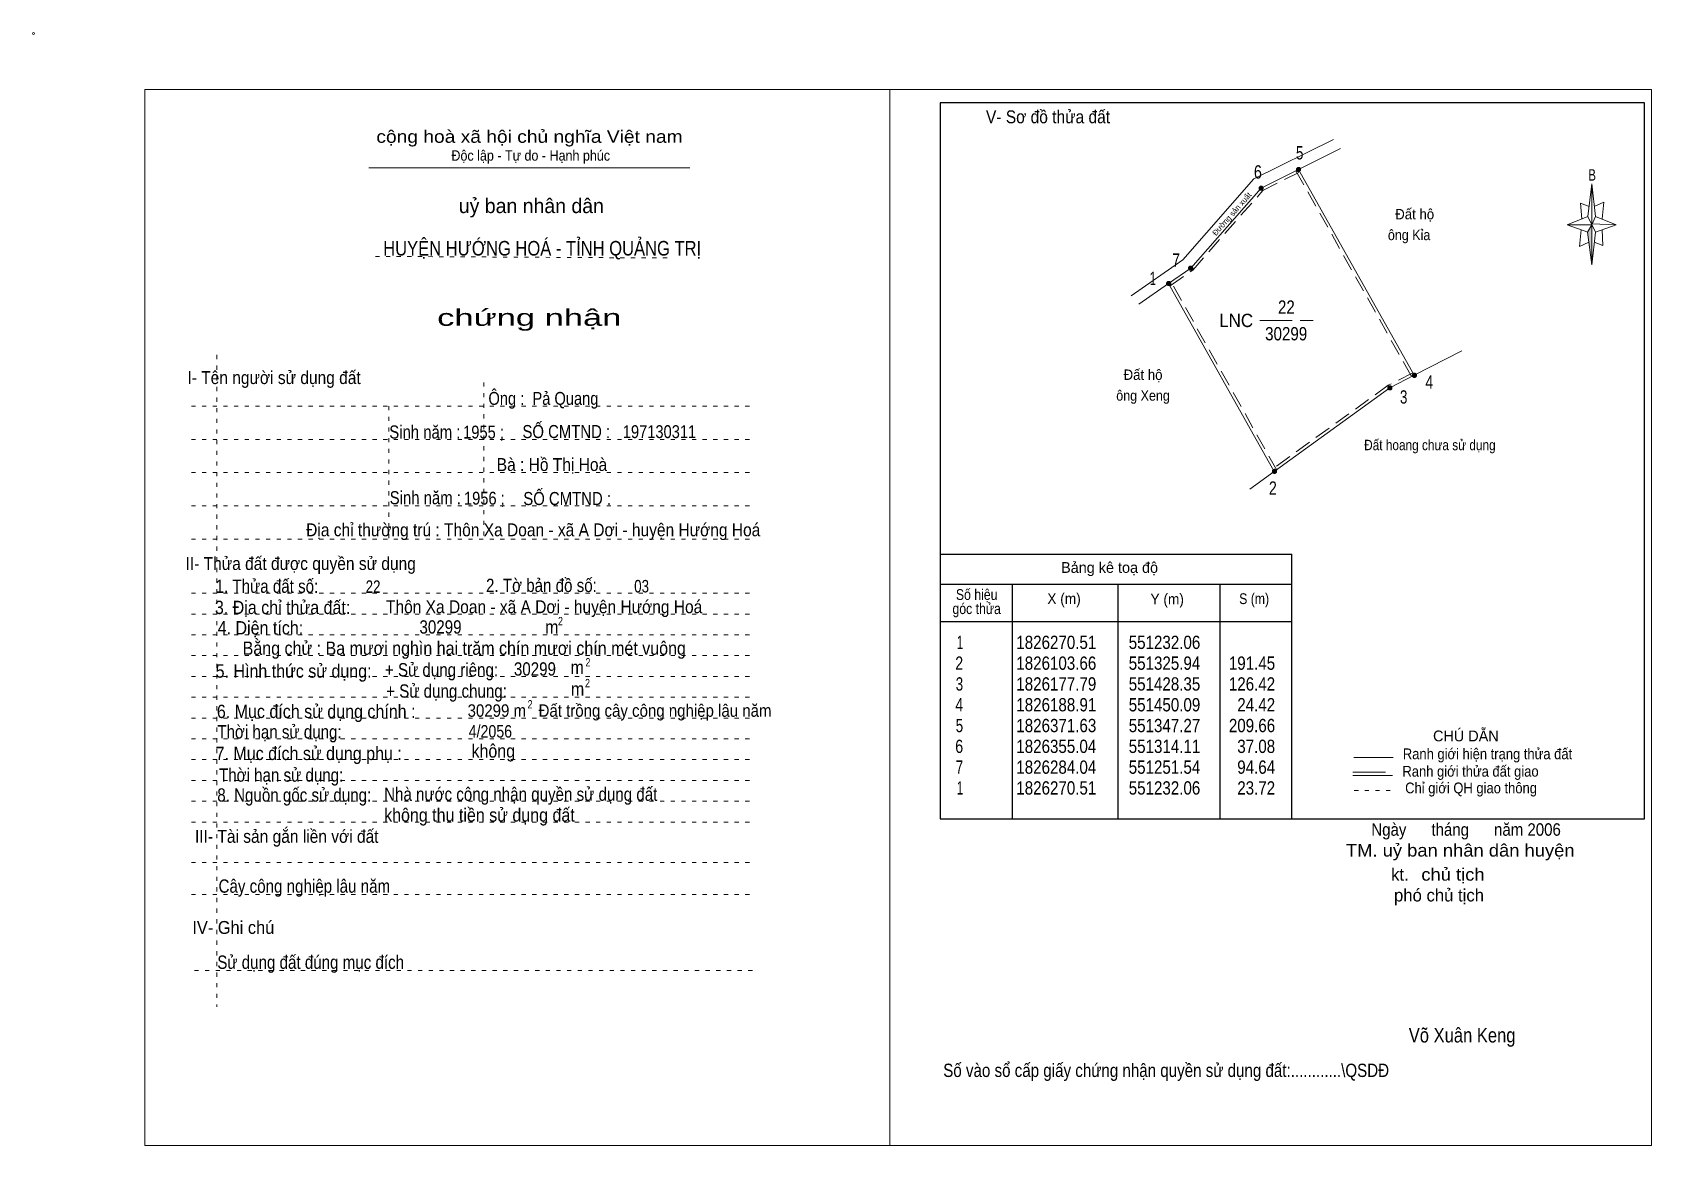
# Model space of a CAD drawing. Header units: centimetres. Extents: x -1.6 to 37.4, y -1.3 to 25.5.
import ezdxf
from ezdxf.enums import TextEntityAlignment as Align

# ---------------------------------------------------------------- set-up
doc = ezdxf.new("R2010")
doc.units = ezdxf.units.CM
doc.header["$LTSCALE"] = 0.13
for name, pattern in [('DOTTED', [1.5, 0.3, -1.2]), ('LONG_DASHED', [7.5, 6, -1.5]), ('MEDIUM_DASHED', [4.5, 3, -1.5])]:
    doc.linetypes.add(name, pattern=pattern)
for name, color, linetype, lineweight in [('1', 7, 'DOTTED', 13), ('10', 7, 'Continuous', 13), ('2', 7, 'Continuous', 25), ('3', 7, 'Continuous', 13), ('30', 7, 'Continuous', 13), ('32', 7, 'LONG_DASHED', 13), ('33', 7, 'LONG_DASHED', 13), ('35', 7, 'Continuous', 13)]:
    doc.layers.add(name, color=color, linetype=linetype, lineweight=lineweight)

msp = doc.modelspace()

# ---------------------------------------------------------------- hatches: boundary and pattern name
at = {"layer": '30'}
msp.add_hatch(color=256, dxfattribs=at).paths.add_polyline_path([(35.91, 20.87), (35.91, 19.91), (35.81, 20.69)])
at = {"layer": '32'}
for points in [[(28.9119, 22.1985, 1), (28.8119, 22.1985, 1)], [(28.0137, 21.7491, 1), (27.9137, 21.7491, 1)], [(26.3188, 19.8259, 1), (26.2188, 19.8259, 1)], [(25.7912, 19.4594, 1), (25.6912, 19.4594, 1)], [(31.6971, 17.2491, 1), (31.5971, 17.2491, 1)], [(31.1082, 16.9479, 1), (31.0082, 16.9479, 1)], [(28.3342, 14.9399, 1), (28.2342, 14.9399, 1)]]:
    msp.add_hatch(color=256, dxfattribs=at).paths.add_polyline_path(points)

# ---------------------------------------------------------------- linework, layer by layer
at = {"layer": '1', "linetype": 'Continuous'}
msp.add_line((6.51, 22.24), (14.23, 22.24), dxfattribs=at)
at = {"layer": '1'}
for p, q in [((6.67, 20.11), (13.82, 20.07)), ((2.86, 17.74), (2.86, 2.07)), ((9.28, 17.08), (9.28, 13.31)), ((2.25, 16.51), (15.75, 16.51)), ((6.99, 16.51), (6.99, 13.31)), ((2.25, 15.71), (15.75, 15.71)), ((2.25, 14.91), (15.75, 14.91)), ((2.25, 14.11), (15.75, 14.11)), ((2.25, 13.31), (15.75, 13.31)), ((2.25, 12.01), (15.75, 12.01)), ((2.25, 11.51), (15.75, 11.51)), ((2.25, 11.01), (15.75, 11.01)), ((2.25, 10.51), (15.75, 10.51)), ((2.25, 10.01), (15.75, 10.01)), ((2.25, 9.51), (15.75, 9.51)), ((2.25, 9.01), (15.75, 9.01)), ((2.25, 8.51), (15.75, 8.51)), ((2.25, 8.01), (15.75, 8.01)), ((2.25, 7.51), (15.75, 7.51)), ((2.25, 7.01), (15.75, 7.01)), ((2.25, 6.51), (15.75, 6.51)), ((2.25, 5.54), (15.75, 5.54)), ((2.25, 4.77), (15.75, 4.77)), ((2.32, 2.94), (15.82, 2.94))]:
    msp.add_line(p, q, dxfattribs=at)
at = {"layer": '10'}
for p, q in [((28.86, 22.2), (29.87, 22.7)), ((25.02, 18.96), (25.74, 19.46)), ((28.28, 14.94), (25.74, 19.46)), ((31.64, 17.25), (32.79, 17.84)), ((27.69, 14.51), (28.28, 14.94))]:
    msp.add_line(p, q, dxfattribs=at)
at = {"layer": '10', "linetype": 'MEDIUM_DASHED'}
for p, q in [((28.8, 22.17), (31.58, 17.22)), ((28.34, 14.97), (25.8, 19.49))]:
    msp.add_line(p, q, dxfattribs=at)
at = {"layer": '10'}
for points in [[(24.84, 19.16), (26.08, 20.03), (27.79, 21.97), (29.7, 22.92)], [(25.74, 19.46), (26.27, 19.83), (27.96, 21.75), (28.86, 22.2), (31.64, 17.25)], [(31.64, 17.25), (31.06, 16.95), (28.28, 14.94)]]:
    msp.add_lwpolyline(points, dxfattribs=at)
at = {"layer": '10', "linetype": 'MEDIUM_DASHED'}
for points in [[(25.78, 19.4), (26.32, 19.78), (28, 21.69), (28.89, 22.14)], [(31.61, 17.31), (31.02, 17.01), (28.24, 15)]]:
    msp.add_lwpolyline(points, dxfattribs=at)
at = {"layer": '10'}
msp.add_circle((-1.55, 25.47), 0.025, dxfattribs=at)
at = {"layer": '2'}
for p, q in [((20.25, 12.95), (28.7, 12.95)), ((28.7, 6.59), (28.7, 12.95)), ((20.25, 12.23), (28.7, 12.23)), ((21.99, 6.59), (21.99, 12.23)), ((24.53, 10.89), (24.53, 12.23)), ((26.97, 12.23), (26.97, 6.59)), ((20.25, 11.33), (28.7, 11.33))]:
    msp.add_line(p, q, dxfattribs=at)
msp.add_lwpolyline([(37.18, 23.8), (20.25, 23.8), (20.25, 6.59), (37.18, 6.59)], close=True, dxfattribs=at)
msp.add_lwpolyline([(24.53, 6.59), (24.53, 10.39), (24.53, 10.89)], dxfattribs=at)
at = {"layer": '3'}
msp.add_line((19.04, 24.12), (19.04, -1.27), dxfattribs=at)
for points in [[(19.04, 24.12), (1.13, 24.12), (1.13, -1.27), (19.04, -1.27)], [(19.04, -1.27), (37.35, -1.27), (37.35, 24.12), (19.04, 24.12)]]:
    msp.add_lwpolyline(points, dxfattribs=at)
at = {"layer": '30'}
for p, q in [((35.82, 21.07), (35.91, 21.85)), ((36, 21.07), (36.5, 20.87)), ((35.82, 20.69), (35.32, 20.87)), ((36, 20.69), (35.91, 19.91)), ((36.16, 20.75), (36.18, 20.37)), ((36.18, 20.37), (35.97, 20.45))]:
    msp.add_line(p, q, dxfattribs=at)
for points in [[(35.91, 21.85), (36, 21.07), (35.91, 20.87)], [(35.91, 20.87), (35.32, 20.87), (35.82, 21.07), (36, 20.69), (36.5, 20.87), (35.91, 20.89)], [(35.91, 20.87), (35.91, 19.91), (35.81, 20.69)]]:
    msp.add_lwpolyline(points, close=True, dxfattribs=at)
for points in [[(35.97, 21.31), (36.2, 21.41), (36.16, 21.01)], [(35.91, 20.87), (35.82, 21.07), (35.32, 20.87)], [(35.85, 21.31), (35.64, 21.39), (35.67, 21.01)], [(35.66, 20.75), (35.62, 20.35), (35.84, 20.45)], [(35.91, 20.87), (36, 20.69), (36.5, 20.87)]]:
    msp.add_lwpolyline(points, dxfattribs=at)
at = {"layer": '32'}
for centre in [(28.8619, 22.1985), (27.9637, 21.7491), (26.2688, 19.8259), (25.7412, 19.4594), (31.6471, 17.2491), (31.0582, 16.9479), (28.2842, 14.9399)]:
    msp.add_circle(centre, 0.05, dxfattribs=at)
at = {"layer": '33'}
msp.add_line((27.93, 18.57), (29.21, 18.57), dxfattribs=at)
at = {"layer": '35'}
for p, q in [((30.19, 8.06), (31.14, 8.06)), ((30.17, 7.63), (31.12, 7.63))]:
    msp.add_line(p, q, dxfattribs=at)
at = {"layer": '35', "linetype": 'LONG_DASHED'}
msp.add_line((30.17, 7.71), (31.12, 7.71), dxfattribs=at)
at = {"layer": '35', "linetype": 'DOTTED'}
msp.add_line((30.2, 7.27), (31.19, 7.27), dxfattribs=at)

# ---------------------------------------------------------------- texts
at = {"layer": '1'}
for s, height, width, p in [('V- Sơ đồ thửa đất', 0.31, 0.9, (22.84, 23.31)), ('cộng hoà xã hội chủ nghĩa Việt nam', 0.3, 1.15, (10.375, 22.84)), ('Độc lập - Tự do - Hạnh phúc', 0.25, 0.9, (10.405, 22.41)), ('chứng nhận', 0.4, 1.55, (10.37, 18.44)), ('I- Tên người sử dụng đất', 0.31, 0.9, (4.235, 17.04)), ('Đất hoang chưa sử dụng', 0.25, 0.85, (32.02, 15.45)), ('II- Thửa đất được quyền sử dụng', 0.31, 0.9, (4.875, 12.57)), ('III- Tài sản gắn liền với đất', 0.31, 0.9, (4.54, 6.01)), ('IV- Ghi chú', 0.31, 0.95, (3.255, 3.82))]:
    msp.add_text(s, height=height, dxfattribs=dict(at, width=width)).set_placement(p, align=Align.CENTER)
msp.add_text('uỷ ban nhân dân', height=0.35, dxfattribs=at).set_placement((10.42, 21.15), align=Align.CENTER)
msp.add_text('Đường sản xuất', height=0.1354, rotation=48.611, dxfattribs=at).set_placement((27.31, 21.0852), align=Align.CENTER)
at = {"layer": '10'}
for s, width, p in [('  Đất hộ', 0.95, (31.01, 21)), ('ông Kỉa', 0.9, (31.01, 20.5)), ('  Đất hộ', 0.95, (24.48, 17.14)), ('ông Xeng', 0.9, (24.48, 16.64))]:
    msp.add_text(s, height=0.25, dxfattribs=dict(at, width=width)).set_placement(p)
for s, height, width, p in [('Ông :  Pả Quang', 0.31, 0.85, (10.71, 16.54)), ('Sinh năm :', 0.3149, 0.85, (7.86, 15.73)), ('1955 ;', 0.31, 0.85, (9.27, 15.73)), ('SỐ CMTND :', 0.3149, 0.85, (11.26, 15.74)), ('197130311', 0.31, 0.85, (13.5, 15.74)), ('Bà : Hồ Thị Hoà', 0.31, 0.9, (10.915, 14.95)), ('Sinh năm :', 0.3149, 0.85, (7.87, 14.15)), ('1956 ;', 0.31, 0.85, (9.29, 14.14)), ('SỐ CMTND :', 0.3149, 0.85, (11.28, 14.13)), ('Địa chỉ thường trú : Thôn Xa Doan - xã A Dơi - huyện Hướng Hoá', 0.31, 0.9, (10.465, 13.38)), ('22', 0.3, 0.8, (6.615, 12.02)), ('03', 0.3, 0.8, (13.07, 12.03)), (' Thôn Xa Doan - xã A Dơi - huyện Hướng Hoá', 0.31, 0.9, (10.675, 11.53)), ('30299 m   Đất trồng cây công nghiệp lâu năm', 0.3, 0.9, (12.54, 9.04)), ('4/2056', 0.3, 0.85, (9.435, 8.54)), ('Ngày      tháng      năm 2006', 0.3, 0.9, (32.89, 6.18)), ('TM. uỷ ban nhân dân huyện', 0.3, 1.1, (32.75, 5.68)), ('chủ tịch', 0.3, 1.1, (32.575, 5.1)), ('Võ Xuân Keng ', 0.35, 0.85, (32.85, 1.21))]:
    msp.add_text(s, height=height, dxfattribs=dict(at, width=width)).set_placement(p, align=Align.CENTER)
for s, p in [('kt.  ', (31.41, 5.1)), ('phó chủ tịch ', (32.295, 4.6))]:
    msp.add_text(s, height=0.3, dxfattribs=at).set_placement(p, align=Align.CENTER)
at = {"layer": '2'}
for s, height, width, p in [('HUYỆN HƯỚNG HOÁ - TỈNH QUẢNG TRỊ', 0.35, 0.85, (10.68, 20.13)), ('Số hiệu', 0.2591, 0.85, (21.125, 11.85)), ('3. Địa chỉ thửa đất:', 0.32, 0.9, (4.44, 11.51)), ('góc thửa', 0.2591, 0.85, (21.125, 11.51)), ('X (m)', 0.2591, 0.95, (23.225, 11.75)), ('Y (m)', 0.2591, 0.95, (25.705, 11.74)), ('S (m)', 0.2591, 0.85, (27.795, 11.75)), ('Số vào sổ cấp giấy chứng nhận quyền sử dụng đất:............\\QSDĐ', 0.32, 0.85, (25.68, 0.38))]:
    msp.add_text(s, height=height, dxfattribs=dict(at, width=width)).set_placement(p, align=Align.CENTER)
msp.add_text('Bảng kê toạ độ', height=0.2591, dxfattribs=at).set_placement((24.32, 12.5), align=Align.CENTER)
for s, height, width, p in [('1. Thửa đất số:', 0.32, 0.85, (2.83, 12.02)), ('2. Tờ bản đồ số:', 0.32, 0.85, (9.33, 12.04)), ('4. Diện tích:', 0.32, 0.9, (2.88, 11.02)), ('30299', 0.32, 0.85, (7.73, 11.04)), ('m', 0.32, 0.9, (10.75, 11.04)), ('2', 0.2, 0.8, (11.06, 11.24)), ('Bằng chử : Ba mươi nghìn hai trăm chín mươi chín mét vuông', 0.32, 0.9, (3.48, 10.53)), ('5. Hình thức sử dụng:', 0.32, 0.9, (2.83, 9.98)), ('+ Sử dụng riêng:', 0.32, 0.85, (6.9, 10.01)), ('30299', 0.32, 0.85, (10, 10.03)), ('m', 0.32, 0.9, (11.36, 10.07)), ('2', 0.2, 0.8, (11.72, 10.25)), ('+ Sử dụng chung:', 0.32, 0.85, (6.93, 9.5)), ('m', 0.32, 0.9, (11.37, 9.55)), ('2', 0.2, 0.8, (11.71, 9.75)), ('6. Mục đích sử dụng chính : ', 0.32, 0.9, (2.86, 9.01)), ('2', 0.2, 0.8, (10.33, 9.24)), ('Thời hạn sử dụng: ', 0.32, 0.85, (2.87, 8.52)), ('7. Mục đích sử dụng phụ : ', 0.32, 0.9, (2.83, 8)), ('không', 0.32, 0.9, (8.98, 8.06)), ('Thời hạn sử dụng: ', 0.32, 0.85, (2.91, 7.48)), ('8. Nguồn gốc sử dụng: ', 0.32, 0.85, (2.87, 7)), ('Nhà nước công nhận quyền sử dụng đất ', 0.32, 0.85, (6.88, 7.02)), ('không thu tiền sử dụng đất', 0.32, 0.9, (6.88, 6.52)), ('Cây công nghiệp lâu năm', 0.32, 0.85, (2.9, 4.81)), ('Sử dụng đất đúng mục đích', 0.32, 0.85, (2.87, 2.98))]:
    msp.add_text(s, height=height, dxfattribs=dict(at, width=width)).set_placement(p)
at = {"layer": '30', "width": 0.75}
msp.add_text('B', height=0.2756, dxfattribs=at).set_placement((35.92, 21.93), align=Align.CENTER)
at = {"layer": '30'}
for s, width, p in [('1', 0.65, (20.8, 10.67)), ('1826270.51', 0.85, (24, 10.67)), ('551232.06', 0.85, (26.5, 10.67)), ('551232.06', 0.85, (26.5, 10.67)), ('2', 0.8, (20.8, 10.17)), ('1826103.66', 0.85, (24, 10.17)), ('551325.94', 0.85, (26.5, 10.17)), ('191.45', 0.85, (28.3, 10.17)), ('3', 0.75, (20.8, 9.67)), ('1826177.79', 0.85, (24, 9.67)), ('551428.35', 0.85, (26.5, 9.67)), ('126.42', 0.85, (28.3, 9.67)), ('4', 0.8, (20.8, 9.17)), ('1826188.91', 0.85, (24, 9.17)), ('551450.09', 0.85, (26.5, 9.17)), ('24.42', 0.85, (28.3, 9.17)), ('5', 0.75, (20.8, 8.67)), ('1826371.63', 0.85, (24, 8.67)), ('551347.27', 0.85, (26.5, 8.67)), ('209.66', 0.85, (28.3, 8.67)), ('6', 0.8, (20.8, 8.17)), ('1826355.04', 0.85, (24, 8.17)), ('551314.11', 0.85, (26.5, 8.17)), ('37.08', 0.85, (28.3, 8.17)), ('7', 0.75, (20.8, 7.67)), ('1826284.04', 0.85, (24, 7.67)), ('551251.54', 0.85, (26.5, 7.67)), ('94.64', 0.85, (28.3, 7.67)), ('1', 0.65, (20.8, 7.17)), ('1826270.51', 0.85, (24, 7.17)), ('551232.06', 0.85, (26.5, 7.17)), ('23.72', 0.85, (28.3, 7.17))]:
    msp.add_text(s, height=0.32, dxfattribs=dict(at, width=width)).set_placement(p, align=Align.RIGHT)
at = {"layer": '32'}
for s, width, p in [('5', 0.75, (28.89, 22.44)), ('6', 0.8, (27.885, 21.98)), ('7', 0.75, (25.92, 19.86)), ('1', 0.65, (25.36, 19.42)), ('4', 0.8, (32.005, 16.93)), ('3', 0.75, (31.39, 16.57)), ('2', 0.8, (28.245, 14.38))]:
    msp.add_text(s, height=0.32, dxfattribs=dict(at, width=width)).set_placement(p, align=Align.CENTER)
at = {"layer": '33', "width": 0.95}
msp.add_text('LNC', height=0.32, dxfattribs=at).set_placement((27.77, 18.41), align=Align.RIGHT)
at = {"layer": '33', "width": 0.85}
for s, p in [('22', (28.57, 18.73)), ('30299', (28.565, 18.09))]:
    msp.add_text(s, height=0.32, dxfattribs=at).set_placement(p, align=Align.CENTER)
at = {"layer": '35'}
msp.add_text('CHÚ DẪN', height=0.2591, dxfattribs=at).set_placement((32.885, 8.45), align=Align.CENTER)
at = {"layer": '35', "width": 0.9}
for s, p in [('Ranh giới hiện trạng thửa đất', (33.405, 8.02)), ('Ranh giới thửa đất giao ', (33.04, 7.6)), ('Chỉ giới QH giao thông', (33.01, 7.2))]:
    msp.add_text(s, height=0.2591, dxfattribs=at).set_placement(p, align=Align.CENTER)

doc.saveas('drawing.dxf')
